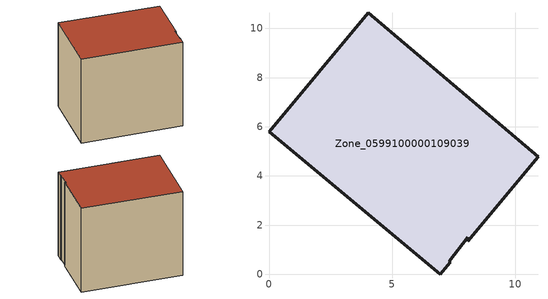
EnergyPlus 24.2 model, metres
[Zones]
Zone_0599100000109039
 floor ground (C_G): 7.32,0.54 7.37,0.5 6.96,0 0,5.79 4.04,10.64 10.93,4.78 8.08,1.35 8.08,1.51 z0
 wall outside (C_F): 8.08,1.35 10.93,4.78 4.04,10.64 0,5.79 6.96,0 7.37,0.5 7.32,0.54 8.08,1.51 8.08,1.35 z0:8.31
 roof outside (C_R): 7.37,0.5 7.32,0.54 8.08,1.51 8.08,1.35 10.93,4.78 4.04,10.64 0,5.79 6.96,0 z8.31
[BUILDING]
Pand.0599100000109039: North Axis=0; Terrain=City; Loads Convergence Tolerance Value=0.04; Temperature Convergence Tolerance Value=0.4; Solar Distribution=FullExterior; Maximum Number of Warmup Days=25; Minimum Number of Warmup Days=1
[Site:Location]
Rotterdam.The.Hague.AP_ZH_NLD Design_Conditions: Latitude=51.96; Longitude=4.45; Time Zone=1; Elevation=-4.5
[SITE:GROUNDTEMPERATURE:BUILDINGSURFACE]
18, 18, 18, 18, 18, 18, 18, 18, 18, 18, 18, 18
[MATERIAL] Thermal Absorptance=0.9; Solar Absorptance=0.7; Visible Absorptance=0.7
Name | Roughness | Thickness | Conductivity | Density | Specific Heat
G.TI.1946-1964 | MediumSmooth | 0.15 | 1 | 540 | 1210
F.TI.1946-1964 | Rough | 0.3 | 0.857143 | 1920 | 840
R.TI.1946-1964 | MediumRough | 0.2 | 0.277778 | 1500 | 1000
[CONSTRUCTION]
C_G: G.TI.1946-1964
C_F: F.TI.1946-1964
C_R: R.TI.1946-1964
[ZONE]
Zone_0599100000109039: Type=1; Multiplier=1; Ceiling Height=Autocalculate; Volume=Autocalculate; Floor Area=autocalculate; Part of Total Floor Area=Yes
[ZONEINFILTRATION:DESIGNFLOWRATE]
Infil_Zone_0599100000109039: Zone or ZoneList or Space or SpaceList=Zone_0599100000109039; Schedule=AlwaysOn; Design Flow Rate Calculation Method=Flow/Area; Flow Rate per Floor Area=0.003; Constant Term Coefficient=1; Temperature Term Coefficient=0; Velocity Term Coefficient=0; Velocity Squared Term Coefficient=0
[HVACTEMPLATE:ZONE:IDEALLOADSAIRSYSTEM]
Zone_0599100000109039: Maximum Heating Supply Air Temperature=50; Minimum Cooling Supply Air Temperature=13; Maximum Heating Supply Air Humidity Ratio=0.0156; Minimum Cooling Supply Air Humidity Ratio=0.0077; Heating Limit=NoLimit; Cooling Limit=NoLimit; Dehumidification Control Type=ConstantSensibleHeatRatio; Cooling Sensible Heat Ratio=0.7; Dehumidification Setpoint=60; Humidification Control Type=None; Humidification Setpoint=30; Outdoor Air Method=None; Outdoor Air Flow Rate per Person=0.00944; Outdoor Air Flow Rate per Zone Floor Area=0; Outdoor Air Flow Rate per Zone=0; Demand Controlled Ventilation Type=None; Outdoor Air Economizer Type=NoEconomizer; Heat Recovery Type=None; Sensible Heat Recovery Effectiveness=0.7; Latent Heat Recovery Effectiveness=0.65
[ZONECONTROL:THERMOSTAT]
ThermostatControl_Zone_0599100000109039: Zone or ZoneList=Zone_0599100000109039; Control Type Schedule=DualSetpointControlType; Control 1=Thermostat_Zone_0599100000109039; Temperature Difference Between Cutout And Setpoint=0
[THERMOSTATSETPOINT:DUALSETPOINT]
Thermostat_Zone_0599100000109039: Heating Setpoint Temperature Schedule=HeatingSetpoint_Zone_0599100000109039; Cooling Setpoint Temperature Schedule=CoolingSetpoint_Zone_0599100000109039
[SCHEDULE:COMPACT]
HeatingSetpoint_Zone_0599100000109039: Through: 12/31, For: AllDays, Until: 24:00, 21
CoolingSetpoint_Zone_0599100000109039: Through: 12/31, For: AllDays, Until: 24:00, 24
DualSetpointControlType: Through: 12/31, For: AllDays, Until: 24:00, 4
AlwaysOn: Through: 12/31, For: AllDays, Until: 24:00, 1
